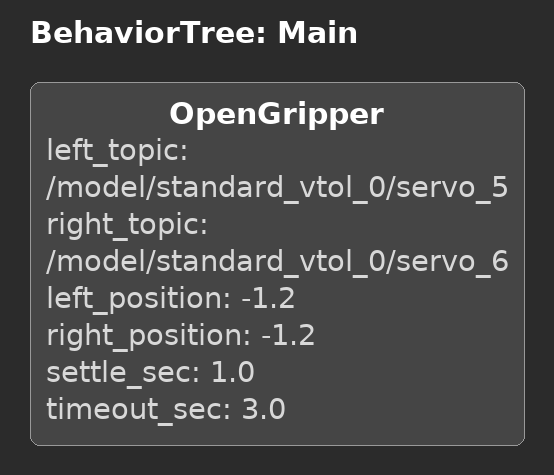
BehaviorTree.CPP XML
<root main_tree_to_execute="Main">
  <BehaviorTree ID="Main">
    <OpenGripper left_topic="/model/standard_vtol_0/servo_5"
                 right_topic="/model/standard_vtol_0/servo_6"
                 left_position="-1.2"
                 right_position="-1.2"
                 settle_sec="1.0"
                 timeout_sec="3.0"/>
  </BehaviorTree>
</root>
